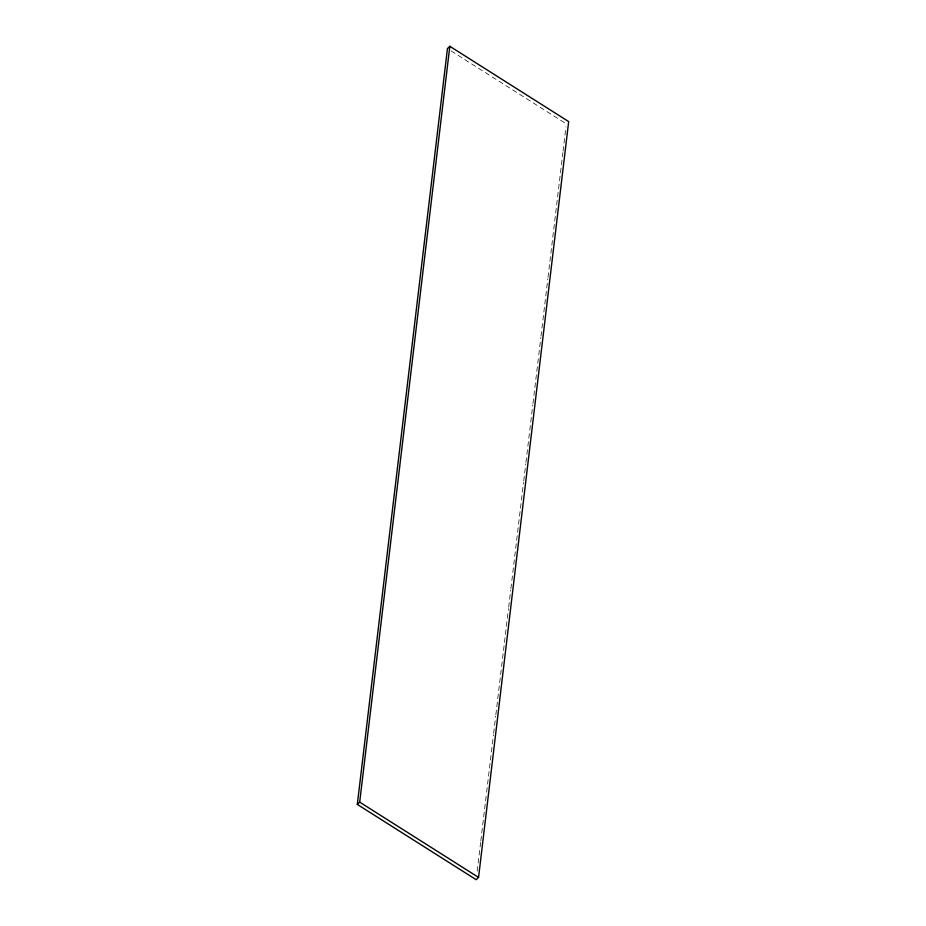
<?xml version="1.0" encoding="UTF-8"?>
<svg xmlns="http://www.w3.org/2000/svg" width="926" height="926" viewBox="0 0 926 926"><rect width="100%" height="100%" fill="white"/><g stroke="black" fill="none" stroke-linecap="round" stroke-linejoin="round"><path stroke-width="0.69" stroke-dasharray="4.63 3.47" d="M477.203 871.1L480.629 842.405M480.802 840.982L486.439 793.651M486.613 792.216L493.454 734.839M493.627 733.415L495.676 716.203M495.85 714.768L508.501 608.637M508.675 607.201L510.724 589.989M510.897 588.554L523.549 482.423M523.722 480.988L525.771 463.776M525.945 462.34L532.786 404.975M532.959 403.539L538.608 356.209M538.77 354.774L540.83 337.562M540.992 336.138L547.833 278.761M548.007 277.325L562.892 152.559M563.054 151.123L565.971 126.735M451.078 50.895L566.307 123.864"/><path stroke-width="1.39" d="M357.32 804.416L447.443 48.592L449.816 46.3L568.68 121.584L478.557 877.408L476.184 879.7L357.32 804.416L359.693 802.136L449.816 46.3M359.693 802.136L478.557 877.408"/></g></svg>
